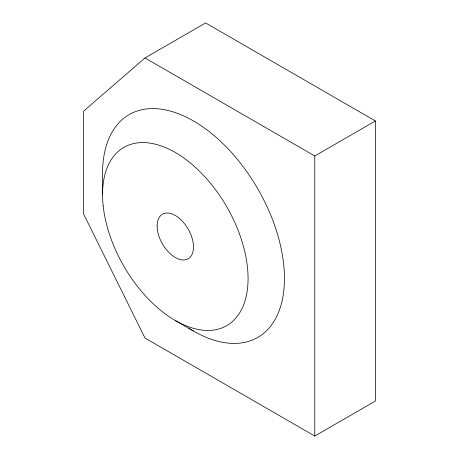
<?xml version="1.0" encoding="UTF-8"?>
<svg xmlns="http://www.w3.org/2000/svg" width="459" height="459" viewBox="0 0 459 459"><rect width="100%" height="100%" fill="white"/><g stroke="black" fill="none" stroke-linecap="round" stroke-linejoin="round"><path stroke-width="0.69" d="M144.992 57.96L83.59 111.135L83.59 213.957L144.992 338.025L314.771 436.05L375.41 401.04L375.41 120.975L205.626 22.95L144.992 57.96L314.771 155.98L375.41 120.975M175.309 320.52L193.497 331.025M314.771 155.98L314.771 436.05M102.546 194.49L102.546 173.485A128.629 74.266 60 0 1 195.086 121.905A128.629 74.266 60 0 1 284.396 282.142A128.629 74.266 60 0 1 188.741 328.133M103.166 205.816A102.902 59.412 60 0 0 219.603 328.736A102.902 59.412 60 0 0 203.153 174.954A102.902 59.412 60 0 0 103.166 205.816M157.116 226A25.727 14.854 60 0 0 184.403 259.943A25.727 14.854 60 0 0 184.403 223.562A25.727 14.854 60 0 0 157.116 226"/></g></svg>
